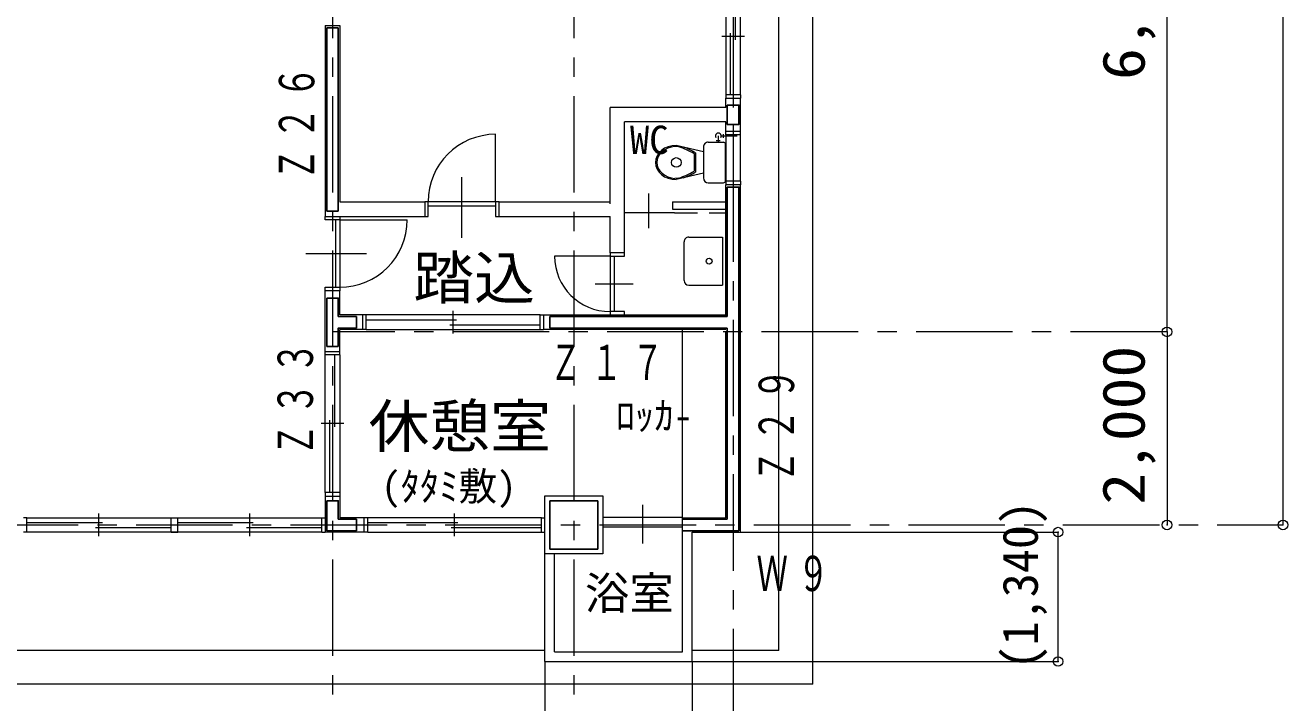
# Model space of a CAD drawing. Units: millimetres at full size, sheet at 1:200. Extents: x -55340 to 55340, y -38040 to 38040.
# Drawn here: x 27344 to 40422, y 12491 to 19510 of the extents above; entities that cross this region are included whole.
import ezdxf
from ezdxf.enums import TextEntityAlignment as Align

# ---------------------------------------------------------------- set-up
doc = ezdxf.new("R2010")
doc.units = ezdxf.units.MM
doc.header["$LTSCALE"] = 200
doc.header["$PDMODE"] = 32
doc.header["$PDSIZE"] = 100
doc.linetypes.add('CHAIN1', pattern=[8, 5, -1, 1, -1])
doc.linetypes.add('DASHED1', pattern=[1.8, 1.2, -0.6])
for name, color, linetype, lineweight in [('0-0_補助線', 4, 'Continuous', 9), ('0-1_通り芯', 3, 'Continuous', 18), ('0-2_躯体', 3, 'Continuous', 18), ('0-5_建具(ｻｯｼ)', 3, 'Continuous', 18), ('0-6_建具(内部)', 3, 'Continuous', 18), ('0-9_家具・設備', 4, 'Continuous', 9), ('0-A_寸法', 6, 'Continuous', 9), ('0-B_文字', 2, 'Continuous', 9), ('2-2_躯体', 2, 'Continuous', 25)]:
    doc.layers.add(name, color=color, linetype=linetype, lineweight=lineweight)
doc.layers.add('2-3_外壁', color=2, linetype='Continuous')
doc.styles.add('ＭＳ ゴシック', font='')
doc.styles.get('ＭＳ ゴシック').set_extended_font_data('MS Gothic')

msp = doc.modelspace()

# ---------------------------------------------------------------- linework, layer by layer
at = {"layer": '0-0_補助線'}
for p, q in [((35501.4, 12683.7), (35501.4, 23083.7)), ((35151.4, 13033.7), (35151.4, 22733.7)), ((32216.5, 17680.5), (32216.5, 18380.5)), ((31866.5, 17308.4), (31866.5, 17936.9)), ((30601.4, 17495.5), (31301.4, 17495.5)), ((30249.4, 17145.5), (30877.9, 17145.5)), ((33401.4, 17118), (32827.1, 17118)), ((33248.1, 16830.8), (33640.1, 16830.8)), ((32726.4, 13033.7), (11726.4, 13033.7)), ((35151.4, 13033.7), (34251.5, 13033.7))]:
    msp.add_line(p, q, dxfattribs=at)
at = {"layer": '0-0_補助線', "color": 3, "lineweight": 18}
for p, q in [((34702.2, 19358.7), (34702.2, 20143.7)), ((30451.4, 19508.7), (30601.4, 19508.7)), ((30601.4, 19508.7), (30601.4, 17680.5)), ((34794.3, 19393.7), (34558.6, 19393.7)), ((34650.7, 18790.8), (34650.7, 19428.7)), ((34601.4, 18790.8), (34601.4, 18755.8)), ((34751.5, 18790.8), (34601.4, 18790.8)), ((34601.4, 18755.8), (34751.5, 18755.8)), ((34601.4, 18658.7), (34601.4, 18755.8)), ((34751.5, 18790.8), (34751.5, 18755.8)), ((34601.4, 18658.7), (33401.4, 18658.7)), ((33401.4, 17660.5), (33401.4, 18658.7)), ((34601.4, 18508.7), (33551.4, 18508.7)), ((33551.4, 17133), (33551.4, 18508.7)), ((34601.4, 18411.5), (34601.4, 18508.7)), ((34676.4, 18481.2), (34676.4, 17893.7)), ((34601.4, 18376.5), (34601.4, 18411.5)), ((34601.4, 18411.5), (34751.5, 18411.5)), ((34751.5, 18376.5), (34601.4, 18376.5)), ((34751.5, 17893.7), (34601.4, 17893.7)), ((34601.4, 17893.7), (34601.4, 17858.7)), ((34751.5, 17858.7), (34601.4, 17858.7)), ((34601.4, 16488.7), (34601.4, 17858.7)), ((34751.5, 17893.7), (34751.5, 17858.7)), ((34751.5, 14258.7), (34751.5, 17858.7)), ((30601.4, 17680.5), (31481.5, 17680.5)), ((32216.5, 17680.5), (32216.5, 17530.5)), ((32251.5, 17530.5), (32251.5, 17680.5)), ((32251.5, 17680.5), (33401.4, 17680.5)), ((33800.9, 17768.1), (33800.9, 17408.2)), ((34050.3, 17680.5), (34601.4, 17680.5)), ((30601.4, 17530.5), (30601.4, 16760.5)), ((32216.5, 17637.6), (31516.5, 17637.6)), ((32216.5, 17530.5), (32251.5, 17530.5)), ((32251.5, 17530.5), (33401.4, 17530.5)), ((33401.4, 17153), (33401.4, 17530.5)), ((34067.7, 17567.8), (33551.4, 17567.8)), ((30558.6, 17495.5), (30558.6, 16795.5)), ((33444.3, 17118), (33444.3, 16543.7)), ((30451.4, 16132), (30451.4, 16760.5)), ((30601.4, 16760.5), (30451.4, 16760.5)), ((30838.1, 16508.7), (30838.1, 16358.7)), ((30876.4, 16508.7), (30841.4, 16508.7)), ((30876.4, 16358.7), (30876.4, 16508.7)), ((31776.4, 16315.8), (31776.4, 16551.5)), ((32711.4, 16508.7), (34601.4, 16508.7)), ((32711.4, 16508.7), (32711.4, 16358.7)), ((30601.4, 16132), (30601.4, 16358.7)), ((30838.1, 16358.7), (30601.4, 16358.7)), ((30876.4, 16358.7), (30841.4, 16358.7)), ((30876.4, 16459.4), (31811.4, 16459.4)), ((31741.4, 16408), (32676.4, 16408)), ((32676.4, 16358.7), (32711.4, 16358.7)), ((34601.4, 16358.7), (32711.4, 16358.7)), ((34601.4, 14408.7), (34601.4, 16338.7)), ((30451.4, 16132), (30601.4, 16132)), ((30552.2, 15348.7), (30552.2, 16097)), ((30601.4, 16097), (30601.4, 16132)), ((30644.3, 15383.7), (30408.6, 15383.7)), ((30500.7, 14670.4), (30500.7, 15418.7)), ((30451.4, 14670.4), (30451.4, 14635.3)), ((30601.4, 14670.4), (30451.4, 14670.4)), ((30601.4, 14670.4), (30601.4, 14635.3)), ((30451.4, 14632), (30601.4, 14632)), ((30451.4, 14632), (30451.4, 14258.7)), ((30601.4, 14632), (30601.4, 14408.7)), ((27361.4, 14408.7), (27326.4, 14408.7)), ((27361.4, 14258.7), (27361.4, 14408.7)), ((28107.7, 14215.8), (28107.7, 14451.5)), ((28923.9, 14258.7), (28923.9, 14408.7)), ((29670.2, 14215.8), (29670.2, 14451.5)), ((30416.4, 14408.7), (30451.4, 14408.7)), ((30416.4, 14258.7), (30416.4, 14408.7)), ((30856.4, 14408.7), (30601.4, 14408.7)), ((30856.4, 14258.7), (30856.4, 14408.7)), ((31791.4, 14215.8), (31791.4, 14451.5)), ((27361.4, 14258.7), (27326.4, 14258.7)), ((27361.4, 14359.4), (28142.7, 14359.4)), ((28072.7, 14308), (28853.9, 14308)), ((28853.9, 14258.7), (28923.9, 14258.7)), ((28923.9, 14359.4), (29705.2, 14359.4)), ((29635.2, 14308), (30416.4, 14308)), ((30416.4, 14258.7), (30451.4, 14258.7)), ((30856.4, 14258.7), (30451.4, 14258.7)), ((30891.4, 14258.7), (30856.4, 14258.7)), ((30891.4, 14359.4), (31826.4, 14359.4)), ((31756.4, 14308), (32691.4, 14308))]:
    msp.add_line(p, q, dxfattribs=at)
at = {"layer": '0-0_補助線', "color": 3, "linetype": 'DASHED1', "lineweight": 18}
msp.add_line((34067.7, 17567.8), (34601.4, 17567.8), dxfattribs=at)
at = {"layer": '0-0_補助線'}
msp.add_lwpolyline([(35501.4, 12683.7), (11376.4, 12683.7), (11376.4, 14383.7), (-45023.6, 14383.7), (-45023.6, 26383.7)], dxfattribs=at)
at = {"layer": '0-0_補助線', "color": 3, "lineweight": 18}
for points in [[(30451.4, 19508.7), (30451.4, 17530.5), (31481.5, 17530.5)], [(34751.5, 18376.5), (34751.5, 18411.5), (34751.5, 18755.8)], [(32251.5, 17680.5), (31481.5, 17680.5), (31481.5, 17530.5), (31516.5, 17530.5), (31516.5, 17680.5)], [(34050.3, 17680.5), (34050.3, 17605.5), (34601.4, 17605.5)], [(30601.4, 17495.5), (30451.4, 17495.5), (30451.4, 17530.5)], [(33551.4, 17153), (33401.4, 17153), (33401.4, 16508.7)], [(33401.4, 17118), (33551.4, 17118), (33551.4, 17153)], [(30451.4, 16760.5), (30451.4, 16795.5), (30601.4, 16795.5)], [(30838.1, 16508.7), (30601.4, 16508.7), (30601.4, 16760.5)], [(32676.4, 16358.7), (32676.4, 16508.7), (32711.4, 16508.7)], [(33551.4, 16508.7), (33551.4, 16543.7), (33401.4, 16543.7)], [(30601.4, 16097), (30451.4, 16097), (30451.4, 16132)], [(28853.9, 14258.7), (28853.9, 14408.7), (28923.9, 14408.7)], [(30891.4, 14258.7), (30891.4, 14408.7), (30856.4, 14408.7)]]:
    msp.add_lwpolyline(points, dxfattribs=at)
at = {"layer": '0-0_補助線'}
for centre, radius, start, end in [((32216.5, 17680.5), 700, 90, 180), ((30601.4, 17495.5), 700, 270, 0), ((33401.4, 17118), 574.3, 180, 270)]:
    msp.add_arc(centre, radius, start, end, dxfattribs=at)
at = {"layer": '0-1_通り芯', "color": 4, "linetype": 'CHAIN1', "lineweight": 9}
for p, q in [((30526.4, 34777.1), (30526.4, 9872.4)), ((33026.4, 34777.1), (33026.4, 9872.4)), ((34676.4, 21258.7), (34676.4, 8372.4)), ((39171.9, 16333.7), (30526.4, 16333.7)), ((-48307.7, 14333.7), (40371.9, 14333.7))]:
    msp.add_line(p, q, dxfattribs=at)
at = {"layer": '0-2_躯体'}
for p, q in [((32726.4, 14033.7), (32726.4, 14633.7)), ((34251.5, 14258.7), (34751.5, 14258.7)), ((33326.4, 14033.7), (32726.4, 14033.7)), ((32726.4, 12918.7), (32726.4, 14033.7)), ((32826.4, 13018.7), (32826.4, 14033.7)), ((32826.4, 13018.7), (34151.5, 13018.7))]:
    msp.add_line(p, q, dxfattribs=at)
for points in [[(32726.4, 14633.7), (33326.4, 14633.7), (33326.4, 14033.7)], [(34151.5, 13018.7), (34151.5, 14408.7), (34601.4, 14408.7)], [(32726.4, 12918.7), (34251.5, 12918.7), (34251.5, 14258.7)]]:
    msp.add_lwpolyline(points, dxfattribs=at)
at = {"layer": '0-5_建具(ｻｯｼ)', "color": 4, "lineweight": 9}
for p, q in [((34601.4, 20143.7), (34601.4, 18790.8)), ((34751.5, 18790.8), (34751.5, 20143.7)), ((34601.4, 18376.5), (34601.4, 17893.7)), ((34751.5, 17893.7), (34751.5, 18376.5)), ((32676.4, 16508.7), (30876.4, 16508.7)), ((30876.4, 16358.7), (32676.4, 16358.7)), ((30451.4, 14670.4), (30451.4, 16097)), ((30601.4, 16097), (30601.4, 14635.3)), ((27361.4, 14408.7), (30416.4, 14408.7)), ((32691.4, 14408.7), (30891.4, 14408.7)), ((30416.4, 14258.7), (27361.4, 14258.7)), ((30891.4, 14258.7), (32691.4, 14258.7))]:
    msp.add_line(p, q, dxfattribs=at)
at = {"layer": '0-5_建具(ｻｯｼ)'}
msp.add_line((32691.4, 14258.7), (32726.4, 14258.7), dxfattribs=at)
msp.add_lwpolyline([(32691.4, 14258.7), (32691.4, 14408.7), (32726.4, 14408.7)], dxfattribs=at)
at = {"layer": '0-6_建具(内部)', "color": 4, "lineweight": 9}
for p, q in [((33738.9, 14540.9), (33738.9, 14140.6)), ((34151.5, 14410), (33326.4, 14410)), ((34151.5, 14310), (33326.4, 14310))]:
    msp.add_line(p, q, dxfattribs=at)
at = {"layer": '0-6_建具(内部)', "color": 7}
msp.add_line((34151.5, 14408.7), (34151.5, 14410), dxfattribs=at)
at = {"layer": '0-9_家具・設備', "color": 7, "lineweight": 18}
msp.add_line((34151.5, 14410), (34151.5, 16358.7), dxfattribs=at)
at = {"layer": '0-A_寸法', "color": 4}
for p, q in [((40371.9, 32333.7), (40371.9, 14333.7)), ((39171.9, 16333.7), (39171.9, 14333.7)), ((34751.5, 14258.7), (38043.2, 14258.7)), ((38043.2, 12918.7), (38043.2, 14258.7)), ((32726.4, 12918.7), (32726.4, 11530.5)), ((34251.5, 12918.7), (34251.5, 11542)), ((34251.5, 12918.7), (38043.2, 12918.7))]:
    msp.add_line(p, q, dxfattribs=at)
msp.add_lwpolyline([(39171.9, 16333.7), (39171.9, 23133.7), (39171.9, 25333.7), (39171.9, 32333.7)], dxfattribs=at)
at = {"layer": '0-A_寸法'}
for p in [(39171.9, 16333.7), (38043.2, 14258.7), (39171.9, 14333.7), (40371.9, 14333.7), (38043.2, 12918.7)]:
    msp.add_point(p, dxfattribs=at)
at = {"layer": '0-B_文字', "color": 7, "lineweight": 18}
for p, q in [((34542.6, 18313.6), (34502.6, 18313.6)), ((34522.6, 18363.6), (34522.6, 18298.6)), ((34552.6, 18363.6), (34717.6, 18363.6)), ((34572.6, 18383.6), (34572.6, 18343.6)), ((34114.7, 18250.3), (34071.9, 18253.2)), ((34369.6, 18200.6), (34087.6, 18266.1)), ((34272.6, 18179.9), (34272.6, 17997.3)), ((34287.6, 18188.6), (34287.6, 17988.6)), ((34369.6, 18248.6), (34369.6, 17928.6)), ((34419.6, 18298.6), (34577.6, 18298.6)), ((34597.6, 17898.6), (34597.6, 18278.6)), ((34114.7, 17926.9), (34071.9, 17924)), ((34369.6, 17976.5), (34087.6, 17911.1)), ((34419.6, 17878.6), (34577.6, 17878.6)), ((34167.9, 16866.3), (34167.9, 17266.3)), ((34217.9, 17316.3), (34567.9, 17316.3)), ((34567.9, 17316.3), (34567.9, 16816.3)), ((34217.9, 16816.3), (34567.9, 16816.3))]:
    msp.add_line(p, q, dxfattribs=at)
for centre, radius in [((34087.6, 18088.6), 50), ((34427.9, 17066.3), 30)]:
    msp.add_circle(centre, radius, dxfattribs=at)
for centre, radius, start, end in [((34522.6, 18363.6), 30, 330.00014, 210.00012), ((33824.3, 17386.9), 910.9, 60.51659, 71.40564), ((33824.3, 17386.9), 925.9, 59.97342, 68.50247), ((34419.6, 18248.6), 50, 89.99985, 180.00005), ((34577.6, 18278.6), 20, 0.0002, 89.99985), ((33824.3, 18790.2), 910.9, 288.59436, 299.48343), ((33824.3, 18790.2), 925.9, 291.4933, 300.02637), ((34419.6, 17928.6), 50, 180.00005, 270), ((34577.6, 17898.6), 20, 270, 0.0002), ((34217.9, 17266.3), 50, 89.99985, 180.00005), ((34217.9, 16866.3), 50, 180.00005, 270)]:
    msp.add_arc(centre, radius, start, end, dxfattribs=at)
for major_axis, start_param, end_param in [((215, 0), 1.5707998, 4.7123898), ((200, 0), 1.6494999, 4.6336798)]:
    msp.add_ellipse((34087.6, 18088.6), major_axis=major_axis, ratio=0.8255, start_param=start_param, end_param=end_param, dxfattribs=at)
at = {"layer": '2-2_躯体'}
for p, q in [((30466.4, 19483.7), (30586.4, 19483.7)), ((30466.4, 19483.7), (30466.4, 17583.7)), ((30586.4, 19483.7), (30586.4, 17583.7)), ((34616.4, 17833.7), (34616.4, 16493.7)), ((30466.4, 17583.7), (30586.4, 17583.7)), ((30466.4, 16683.7), (30466.4, 16183.7)), ((30776.4, 16493.7), (30586.4, 16493.7)), ((30776.4, 16373.7), (30776.4, 16493.7)), ((32776.4, 16373.7), (32776.4, 16493.7)), ((34616.4, 16493.7), (32776.4, 16493.7)), ((34616.4, 16373.7), (32776.4, 16373.7)), ((34616.4, 16373.7), (34616.4, 14393.7)), ((30466.4, 16183.7), (30586.4, 16183.7)), ((30466.4, 14583.7), (30466.4, 14273.7)), ((32776.4, 14583.7), (32776.4, 14083.7)), ((33276.4, 14583.7), (32776.4, 14583.7)), ((33276.4, 14083.7), (33276.4, 14583.7)), ((30776.4, 14273.7), (30776.4, 14393.7)), ((34151.5, 14393.7), (34616.4, 14393.7)), ((30466.4, 14273.7), (30776.4, 14273.7)), ((34151.5, 14273.7), (34736.4, 14273.7)), ((32776.4, 14083.7), (33276.4, 14083.7))]:
    msp.add_line(p, q, dxfattribs=at)
msp.add_lwpolyline([(34616.4, 18683.7), (34736.4, 18683.7), (34736.4, 18483.7), (34616.4, 18483.7)], close=True, dxfattribs=at)
for points in [[(34616.4, 17833.7), (34736.4, 17833.7), (34736.4, 14273.7)], [(30466.4, 16683.7), (30586.4, 16683.7), (30586.4, 16493.7)], [(30776.4, 16373.7), (30586.4, 16373.7), (30586.4, 16183.7)], [(30466.4, 14583.7), (30586.4, 14583.7), (30586.4, 14393.7), (30776.4, 14393.7)]]:
    msp.add_lwpolyline(points, dxfattribs=at)

# ---------------------------------------------------------------- texts
at = {"layer": '0-A_寸法', "color": 2, "style": 'ＭＳ ゴシック', "width": 1.1}
for s, p in [('6,800', (39071.9, 18943.7)), ('2,000', (39071.9, 14543.7))]:
    msp.add_text(s, height=439.9, rotation=90, dxfattribs=at).set_placement(p, align=Align.BOTTOM_LEFT)
at = {"layer": '0-A_寸法', "color": 2, "style": 'ＭＳ ゴシック'}
msp.add_text('(1,340)', height=366.6, rotation=90, dxfattribs=at).set_placement((37943.2, 12836.2), align=Align.BOTTOM_LEFT)
at = {"layer": '0-B_文字', "color": 7, "style": 'ＭＳ ゴシック'}
for s, p in [('WC', (33607.9, 18089.1)), ('ﾛｯｶ-', (33460.1, 15231.7)), ('(ﾀﾀﾐ敷)', (31031.9, 14499.1))]:
    msp.add_text(s, height=293.3, dxfattribs=at).set_placement(p, align=Align.BOTTOM_LEFT)
at = {"layer": '0-B_文字', "style": 'ＭＳ ゴシック', "width": 1.05}
for s, p in [('踏込', (31362.9, 16542.4)), ('休憩室', (30900.6, 15005.2))]:
    msp.add_text(s, height=439.9, dxfattribs=at).set_placement(p, align=Align.BOTTOM_LEFT)
at = {"layer": '0-B_文字', "style": 'ＭＳ ゴシック'}
msp.add_text('浴室', height=337.2, dxfattribs=at).set_placement((33142.3, 13357.3), align=Align.BOTTOM_LEFT)
at = {"layer": '2-3_外壁', "char_height": 366.6, "attachment_point": 7, "rotation": 90, "style": 'ＭＳ ゴシック'}
for s, insert in [('\\T1.31;\\W0.65;Ｚ２６', (30344.1, 17905.2)), ('\\T1.31;\\W0.65;Ｚ３３', (30330.6, 15050.8)), ('\\T1.31;\\W0.65;Ｚ２９', (35314.2, 14777.1))]:
    msp.add_mtext(s, dxfattribs=dict(at, insert=insert))
at = {"layer": '2-3_外壁', "char_height": 366.6, "attachment_point": 7, "style": 'ＭＳ ゴシック'}
for s, insert in [('\\T1.31;\\W0.65;Ｚ１７', (32777, 15834.4)), ('\\T1.31;\\W0.65;Ｗ９', (34919.1, 13641.7))]:
    msp.add_mtext(s, dxfattribs=dict(at, insert=insert))

doc.saveas('drawing.dxf')
